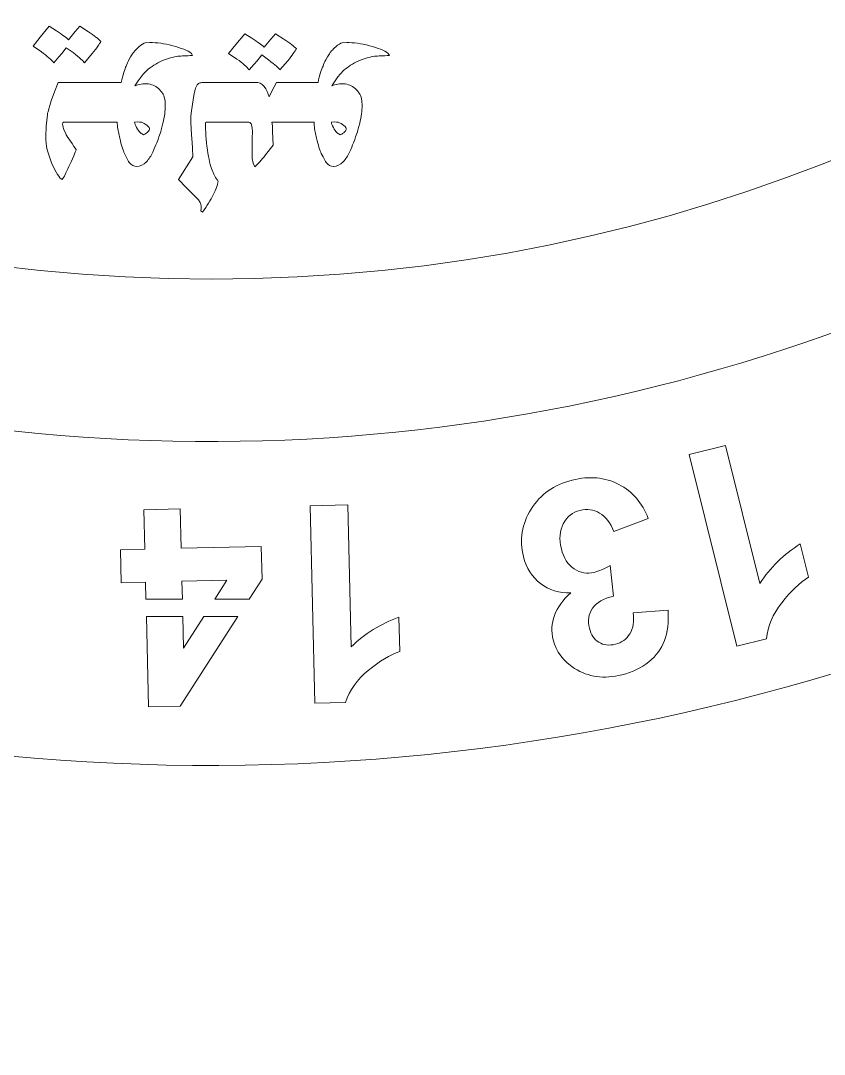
# Model space of a CAD drawing. Header units: millimetres. Extents: x -2159 to -1639, y -1602 to -453.
# Drawn here: x -1749.02 to -1715.52, y -986.78 to -943.7 of the extents above; entities that cross this region are included whole.
import ezdxf

# ---------------------------------------------------------------- set-up
doc = ezdxf.new("R2010")
doc.units = ezdxf.units.MM
doc.header["$MEASUREMENT"] = 0
doc.layers.add('Layer 1', color=7, linetype='Continuous')

msp = doc.modelspace()

# ---------------------------------------------------------------- linework, layer by layer
at = {"layer": 'Layer 1', "color": 250, "lineweight": 9}
for points, knots in [([(-1707.3702, -801.3175), (-1661.2961, -819.9329), (-1639.0364, -872.3735), (-1657.6515, -918.4475), (-1657.6515, -918.4475), (-1676.2666, -964.5215), (-1728.7073, -986.7814), (-1774.7816, -968.1663), (-1774.7816, -968.1663), (-1820.8557, -949.551), (-1843.1153, -897.1104), (-1824.5002, -851.0364), (-1824.5002, -851.0364), (-1805.8851, -804.9622), (-1753.4443, -782.7024), (-1707.3702, -801.3175)], [0, 0, 0, 0, 0.2, 0.2, 0.2, 0.2, 0.4, 0.4, 0.4, 0.4, 0.6, 0.6, 0.6, 0.6, 1, 1, 1, 1]), ([(-1712.4259, -813.8312), (-1673.2631, -829.6542), (-1654.3422, -874.2287), (-1670.1651, -913.3917), (-1670.1651, -913.3917), (-1685.988, -952.5545), (-1730.5627, -971.4753), (-1769.7257, -955.6525), (-1769.7257, -955.6525), (-1808.8886, -939.8299), (-1827.8095, -895.255), (-1811.9866, -856.0922), (-1811.9866, -856.0922), (-1796.1638, -816.9294), (-1751.5891, -798.0085), (-1712.4259, -813.8312)], [0, 0, 0, 0, 0.2, 0.2, 0.2, 0.2, 0.4, 0.4, 0.4, 0.4, 0.6, 0.6, 0.6, 0.6, 1, 1, 1, 1]), ([(-1741.0758, -815.0107), (-1702.5641, -815.0107), (-1671.3443, -846.2304), (-1671.3443, -884.742), (-1671.3443, -884.742), (-1671.3443, -923.2538), (-1702.5641, -954.4732), (-1741.0758, -954.4732), (-1741.0758, -954.4732), (-1779.5876, -954.4732), (-1810.8074, -923.2538), (-1810.8074, -884.742), (-1810.8074, -884.742), (-1810.8074, -846.2304), (-1779.5876, -815.0107), (-1741.0758, -815.0107)], [0, 0, 0, 0, 0.2, 0.2, 0.2, 0.2, 0.4, 0.4, 0.4, 0.4, 0.6, 0.6, 0.6, 0.6, 1, 1, 1, 1]), ([(-1748.5031, -944.7606), (-1748.5031, -944.7606), (-1748.2043, -944.3824), (-1748.2043, -944.3824), (-1748.2043, -944.3824), (-1748.2043, -944.3824), (-1747.8289, -943.9324), (-1747.8289, -943.9324), (-1747.8289, -943.9324), (-1747.8289, -943.9324), (-1747.5254, -944.1261), (-1747.5254, -944.1261), (-1747.5254, -944.1261), (-1747.295, -944.2756), (-1747.1272, -944.3992), (-1747.0189, -944.4982), (-1747.0189, -944.4982), (-1747.0189, -944.4982), (-1746.743, -944.1567), (-1746.743, -944.1567), (-1746.743, -944.1567), (-1746.743, -944.1567), (-1746.5506, -943.9324), (-1746.5506, -943.9324), (-1746.5506, -943.9324), (-1746.5506, -943.9324), (-1746.1968, -944.1581), (-1746.1968, -944.1581), (-1746.1968, -944.1581), (-1745.9466, -944.3275), (-1745.7725, -944.4633), (-1745.6752, -944.5609), (-1745.6752, -944.5609), (-1745.7253, -944.6692), (-1745.8443, -944.837), (-1746.0319, -945.0657), (-1746.0319, -945.0657), (-1746.0319, -945.0657), (-1746.3629, -945.4502), (-1746.3629, -945.4502), (-1746.3629, -945.4502), (-1746.395, -945.3906), (-1746.5536, -945.2503), (-1746.8359, -945.0275), (-1746.8359, -945.0275), (-1746.8359, -945.0275), (-1747.1183, -944.8277), (-1747.1183, -944.8277), (-1747.1183, -944.8277), (-1747.1183, -944.8277), (-1747.3013, -945.0673), (-1747.3013, -945.0673), (-1747.3013, -945.0673), (-1747.3013, -945.0673), (-1747.4309, -945.2137), (-1747.4309, -945.2137), (-1747.4309, -945.2137), (-1747.4309, -945.2137), (-1747.6412, -945.4502), (-1747.6412, -945.4502), (-1747.6412, -945.4502), (-1747.733, -945.3281), (-1747.9052, -945.177), (-1748.1553, -944.9955), (-1748.1553, -944.9955), (-1748.1553, -944.9955), (-1748.5031, -944.7606), (-1748.5031, -944.7606)], [0, 0, 0, 0, 0.0555556, 0.0555556, 0.0555556, 0.0555556, 0.1111111, 0.1111111, 0.1111111, 0.1111111, 0.1666667, 0.1666667, 0.1666667, 0.1666667, 0.2222222, 0.2222222, 0.2222222, 0.2222222, 0.2777778, 0.2777778, 0.2777778, 0.2777778, 0.3333333, 0.3333333, 0.3333333, 0.3333333, 0.3888889, 0.3888889, 0.3888889, 0.3888889, 0.4444444, 0.4444444, 0.4444444, 0.4444444, 0.5, 0.5, 0.5, 0.5, 0.5555556, 0.5555556, 0.5555556, 0.5555556, 0.6111111, 0.6111111, 0.6111111, 0.6111111, 0.6666667, 0.6666667, 0.6666667, 0.6666667, 0.7222222, 0.7222222, 0.7222222, 0.7222222, 0.7777778, 0.7777778, 0.7777778, 0.7777778, 0.8333333, 0.8333333, 0.8333333, 0.8333333, 0.8888889, 0.8888889, 0.8888889, 0.8888889, 1, 1, 1, 1]), ([(-1740.3558, -945.0628), (-1740.3558, -945.0628), (-1740.0569, -944.6889), (-1740.0569, -944.6889), (-1740.0569, -944.6889), (-1740.0569, -944.6889), (-1739.6816, -944.2436), (-1739.6816, -944.2436), (-1739.6816, -944.2436), (-1739.6816, -944.2436), (-1739.3782, -944.4343), (-1739.3782, -944.4343), (-1739.3782, -944.4343), (-1739.1478, -944.5806), (-1738.9799, -944.7027), (-1738.8732, -944.8003), (-1738.8732, -944.8003), (-1738.8732, -944.8003), (-1738.5956, -944.4647), (-1738.5956, -944.4647), (-1738.5956, -944.4647), (-1738.5956, -944.4647), (-1738.4033, -944.2436), (-1738.4033, -944.2436), (-1738.4033, -944.2436), (-1738.4033, -944.2436), (-1738.051, -944.4647), (-1738.051, -944.4647), (-1738.051, -944.4647), (-1737.801, -944.6341), (-1737.6255, -944.7668), (-1737.5279, -944.863), (-1737.5279, -944.863), (-1737.5782, -944.9713), (-1737.6972, -945.139), (-1737.8847, -945.3677), (-1737.8847, -945.3677), (-1737.8847, -945.3677), (-1738.2158, -945.7523), (-1738.2158, -945.7523), (-1738.2158, -945.7523), (-1738.2479, -945.6927), (-1738.4065, -945.5524), (-1738.6901, -945.3296), (-1738.6901, -945.3296), (-1738.6901, -945.3296), (-1738.9709, -945.1299), (-1738.9709, -945.1299), (-1738.9709, -945.1299), (-1738.9709, -945.1299), (-1739.1539, -945.3693), (-1739.1539, -945.3693), (-1739.1539, -945.3693), (-1739.1539, -945.3693), (-1739.2836, -945.5158), (-1739.2836, -945.5158), (-1739.2836, -945.5158), (-1739.2836, -945.5158), (-1739.494, -945.7523), (-1739.494, -945.7523), (-1739.494, -945.7523), (-1739.5856, -945.63), (-1739.7565, -945.4792), (-1740.0082, -945.2976), (-1740.0082, -945.2976), (-1740.0082, -945.2976), (-1740.3558, -945.0628), (-1740.3558, -945.0628)], [0, 0, 0, 0, 0.0555556, 0.0555556, 0.0555556, 0.0555556, 0.1111111, 0.1111111, 0.1111111, 0.1111111, 0.1666667, 0.1666667, 0.1666667, 0.1666667, 0.2222222, 0.2222222, 0.2222222, 0.2222222, 0.2777778, 0.2777778, 0.2777778, 0.2777778, 0.3333333, 0.3333333, 0.3333333, 0.3333333, 0.3888889, 0.3888889, 0.3888889, 0.3888889, 0.4444444, 0.4444444, 0.4444444, 0.4444444, 0.5, 0.5, 0.5, 0.5, 0.5555556, 0.5555556, 0.5555556, 0.5555556, 0.6111111, 0.6111111, 0.6111111, 0.6111111, 0.6666667, 0.6666667, 0.6666667, 0.6666667, 0.7222222, 0.7222222, 0.7222222, 0.7222222, 0.7777778, 0.7777778, 0.7777778, 0.7777778, 0.8333333, 0.8333333, 0.8333333, 0.8333333, 0.8888889, 0.8888889, 0.8888889, 0.8888889, 1, 1, 1, 1]), ([(-1747.9754, -948.5437), (-1747.9754, -948.5437), (-1747.9495, -948.0937), (-1747.9495, -948.0937), (-1747.9495, -948.0937), (-1747.9495, -948.0937), (-1747.8961, -947.6255), (-1747.8961, -947.6255), (-1747.8961, -947.6255), (-1747.8961, -947.6255), (-1747.8961, -947.5538), (-1747.8961, -947.5538), (-1747.8961, -947.5538), (-1747.8961, -947.5538), (-1747.8778, -947.5049), (-1747.8778, -947.5049), (-1747.8778, -947.5049), (-1747.8778, -947.5049), (-1747.8457, -947.3707), (-1747.8457, -947.3707), (-1747.8457, -947.3707), (-1747.8457, -947.3707), (-1747.8062, -947.2288), (-1747.8062, -947.2288), (-1747.8062, -947.2288), (-1747.8062, -947.2288), (-1747.7435, -947.0457), (-1747.7435, -947.0457), (-1747.7435, -947.0457), (-1747.7435, -947.0457), (-1747.6093, -946.666), (-1747.6093, -946.666), (-1747.6093, -946.666), (-1747.6093, -946.666), (-1747.4536, -946.2831), (-1747.4536, -946.2831), (-1747.4536, -946.2831), (-1747.4536, -946.2831), (-1745.7468, -946.2831), (-1745.7468, -946.2831), (-1745.7468, -946.2831), (-1745.7468, -946.2831), (-1745.6826, -946.2831), (-1745.6826, -946.2831), (-1745.6826, -946.2831), (-1745.6826, -946.2831), (-1744.8253, -946.2831), (-1744.8253, -946.2831), (-1744.8253, -946.2831), (-1744.7535, -945.952), (-1744.685, -945.7217), (-1744.6165, -945.5905), (-1744.6165, -945.5905), (-1744.5889, -945.505), (-1744.5523, -945.4181), (-1744.5035, -945.3313), (-1744.5035, -945.3313), (-1744.5035, -945.3313), (-1744.4334, -945.2016), (-1744.4334, -945.2016), (-1744.4334, -945.2016), (-1744.4334, -945.2016), (-1744.3525, -945.0765), (-1744.3525, -945.0765), (-1744.3525, -945.0765), (-1744.3525, -945.0765), (-1744.3159, -945.0275), (-1744.3159, -945.0275), (-1744.3159, -945.0275), (-1744.3159, -945.0275), (-1744.2442, -944.9483), (-1744.2442, -944.9483), (-1744.2442, -944.9483), (-1744.206, -944.8995), (-1744.1542, -944.8492), (-1744.0885, -944.7958), (-1744.0885, -944.7958), (-1743.9727, -944.6889), (-1743.8842, -944.6308), (-1743.8247, -944.6218), (-1743.8247, -944.6218), (-1743.8247, -944.6218), (-1743.6279, -944.6081), (-1743.6279, -944.6081), (-1743.6279, -944.6081), (-1743.349, -944.6081), (-1743.033, -944.654), (-1742.6807, -944.744), (-1742.6807, -944.744), (-1742.3299, -944.8355), (-1742.069, -944.9422), (-1741.8982, -945.0628), (-1741.8982, -945.0628), (-1741.8982, -945.0628), (-1741.8493, -945.1572), (-1741.8493, -945.1572), (-1741.8493, -945.1572), (-1742.1179, -945.1572), (-1742.3236, -945.1664), (-1742.4656, -945.1848), (-1742.4656, -945.1848), (-1742.6516, -945.2107), (-1742.8712, -945.2733), (-1743.1275, -945.3709), (-1743.1275, -945.3709), (-1743.3716, -945.4853), (-1743.5793, -945.6164), (-1743.7485, -945.7689), (-1743.7485, -945.7689), (-1743.7485, -945.7689), (-1743.9055, -945.9246), (-1743.9055, -945.9246), (-1743.9055, -945.9246), (-1743.9055, -945.9246), (-1743.9986, -946.0405), (-1743.9986, -946.0405), (-1743.9986, -946.0405), (-1743.9986, -946.0405), (-1744.1161, -946.2007), (-1744.1161, -946.2007), (-1744.1161, -946.2007), (-1744.1161, -946.2007), (-1744.2533, -946.4113), (-1744.2533, -946.4113), (-1744.2533, -946.4113), (-1744.2533, -946.4113), (-1744.1375, -946.3807), (-1744.1375, -946.3807), (-1744.1375, -946.3807), (-1744.1375, -946.3807), (-1743.9315, -946.3364), (-1743.9315, -946.3364), (-1743.9315, -946.3364), (-1743.9315, -946.3364), (-1743.8293, -946.3273), (-1743.8293, -946.3273), (-1743.8293, -946.3273), (-1743.6386, -946.3273), (-1743.4723, -946.3807), (-1743.329, -946.4875), (-1743.329, -946.4875), (-1743.1856, -946.5928), (-1743.0865, -946.7254), (-1743.0299, -946.8826), (-1743.0299, -946.8826), (-1743.0299, -946.8826), (-1742.9979, -947.0349), (-1742.9979, -947.0349), (-1742.9979, -947.0349), (-1742.9979, -947.0349), (-1742.9889, -947.2319), (-1742.9889, -947.2319), (-1742.9889, -947.2319), (-1742.9889, -947.4592), (-1743.0223, -947.7078), (-1743.0879, -947.9777), (-1743.0879, -947.9777), (-1743.0879, -947.9777), (-1743.1596, -948.2554), (-1743.1596, -948.2554), (-1743.1596, -948.2554), (-1743.1856, -948.356), (-1743.2191, -948.4537), (-1743.2574, -948.5467), (-1743.2574, -948.5467), (-1743.2923, -948.6688), (-1743.3778, -948.8793), (-1743.5119, -949.1799), (-1743.5119, -949.1799), (-1743.5805, -949.3323), (-1743.6692, -949.4651), (-1743.7759, -949.5779), (-1743.7759, -949.5779), (-1743.9072, -949.7122), (-1744.0399, -949.7792), (-1744.1738, -949.7792), (-1744.1738, -949.7792), (-1744.2976, -949.7792), (-1744.4029, -949.723), (-1744.4898, -949.6099), (-1744.4898, -949.6099), (-1744.5157, -949.5734), (-1744.5829, -949.4481), (-1744.6897, -949.2348), (-1744.6897, -949.2348), (-1744.7522, -949.1036), (-1744.8178, -948.8899), (-1744.8896, -948.5956), (-1744.8896, -948.5956), (-1744.8896, -948.5956), (-1744.9657, -948.2113), (-1744.9657, -948.2113), (-1744.9657, -948.2113), (-1744.9825, -948.1044), (-1744.9916, -948.0113), (-1744.9916, -947.9303), (-1744.9916, -947.9303), (-1744.9916, -947.9303), (-1745.6826, -947.9303), (-1745.6826, -947.9303), (-1745.6826, -947.9303), (-1745.6826, -947.9303), (-1745.7468, -947.9303), (-1745.7468, -947.9303), (-1745.7468, -947.9303), (-1745.7468, -947.9303), (-1747.2295, -947.9303), (-1747.2295, -947.9303), (-1747.2295, -947.9303), (-1747.2569, -947.9303), (-1747.2692, -947.9579), (-1747.2692, -948.0113), (-1747.2692, -948.0113), (-1747.2692, -948.0113), (-1747.266, -948.0633), (-1747.266, -948.0633), (-1747.266, -948.0633), (-1747.266, -948.0633), (-1747.2479, -948.1442), (-1747.2479, -948.1442), (-1747.2479, -948.1442), (-1747.2415, -948.1823), (-1747.231, -948.2142), (-1747.2159, -948.2371), (-1747.2159, -948.2371), (-1747.2159, -948.2371), (-1747.1364, -948.4155), (-1747.1364, -948.4155), (-1747.1364, -948.4155), (-1747.0999, -948.495), (-1746.9564, -948.7115), (-1746.7064, -949.0654), (-1746.7064, -949.0654), (-1746.7245, -949.1325), (-1746.7582, -949.221), (-1746.8054, -949.3278), (-1746.8054, -949.3278), (-1746.8054, -949.3278), (-1746.9168, -949.5764), (-1746.9168, -949.5764), (-1746.9168, -949.5764), (-1746.9168, -949.5764), (-1747.0143, -949.7808), (-1747.0143, -949.7808), (-1747.0143, -949.7808), (-1747.1258, -950.0447), (-1747.2142, -950.2247), (-1747.2829, -950.3193), (-1747.2829, -950.3193), (-1747.4079, -950.2566), (-1747.5512, -950.0386), (-1747.713, -949.6633), (-1747.713, -949.6633), (-1747.713, -949.6633), (-1747.8199, -949.3781), (-1747.8199, -949.3781), (-1747.8199, -949.3781), (-1747.8199, -949.3781), (-1747.9082, -949.0792), (-1747.9082, -949.0792), (-1747.9082, -949.0792), (-1747.9539, -948.8915), (-1747.9754, -948.7129), (-1747.9754, -948.5437)], [0, 0, 0, 0, 0.0149254, 0.0149254, 0.0149254, 0.0149254, 0.0298507, 0.0298507, 0.0298507, 0.0298507, 0.0447761, 0.0447761, 0.0447761, 0.0447761, 0.0597015, 0.0597015, 0.0597015, 0.0597015, 0.0746269, 0.0746269, 0.0746269, 0.0746269, 0.0895522, 0.0895522, 0.0895522, 0.0895522, 0.1044776, 0.1044776, 0.1044776, 0.1044776, 0.119403, 0.119403, 0.119403, 0.119403, 0.1343284, 0.1343284, 0.1343284, 0.1343284, 0.1492537, 0.1492537, 0.1492537, 0.1492537, 0.1641791, 0.1641791, 0.1641791, 0.1641791, 0.1791045, 0.1791045, 0.1791045, 0.1791045, 0.1940299, 0.1940299, 0.1940299, 0.1940299, 0.2089552, 0.2089552, 0.2089552, 0.2089552, 0.2238806, 0.2238806, 0.2238806, 0.2238806, 0.238806, 0.238806, 0.238806, 0.238806, 0.2537313, 0.2537313, 0.2537313, 0.2537313, 0.2686567, 0.2686567, 0.2686567, 0.2686567, 0.2835821, 0.2835821, 0.2835821, 0.2835821, 0.2985075, 0.2985075, 0.2985075, 0.2985075, 0.3134328, 0.3134328, 0.3134328, 0.3134328, 0.3283582, 0.3283582, 0.3283582, 0.3283582, 0.3432836, 0.3432836, 0.3432836, 0.3432836, 0.358209, 0.358209, 0.358209, 0.358209, 0.3731343, 0.3731343, 0.3731343, 0.3731343, 0.3880597, 0.3880597, 0.3880597, 0.3880597, 0.4029851, 0.4029851, 0.4029851, 0.4029851, 0.4179104, 0.4179104, 0.4179104, 0.4179104, 0.4328358, 0.4328358, 0.4328358, 0.4328358, 0.4477612, 0.4477612, 0.4477612, 0.4477612, 0.4626866, 0.4626866, 0.4626866, 0.4626866, 0.4776119, 0.4776119, 0.4776119, 0.4776119, 0.4925373, 0.4925373, 0.4925373, 0.4925373, 0.5074627, 0.5074627, 0.5074627, 0.5074627, 0.5223881, 0.5223881, 0.5223881, 0.5223881, 0.5373134, 0.5373134, 0.5373134, 0.5373134, 0.5522388, 0.5522388, 0.5522388, 0.5522388, 0.5671642, 0.5671642, 0.5671642, 0.5671642, 0.5820896, 0.5820896, 0.5820896, 0.5820896, 0.5970149, 0.5970149, 0.5970149, 0.5970149, 0.6119403, 0.6119403, 0.6119403, 0.6119403, 0.6268657, 0.6268657, 0.6268657, 0.6268657, 0.641791, 0.641791, 0.641791, 0.641791, 0.6567164, 0.6567164, 0.6567164, 0.6567164, 0.6716418, 0.6716418, 0.6716418, 0.6716418, 0.6865672, 0.6865672, 0.6865672, 0.6865672, 0.7014925, 0.7014925, 0.7014925, 0.7014925, 0.7164179, 0.7164179, 0.7164179, 0.7164179, 0.7313433, 0.7313433, 0.7313433, 0.7313433, 0.7462687, 0.7462687, 0.7462687, 0.7462687, 0.761194, 0.761194, 0.761194, 0.761194, 0.7761194, 0.7761194, 0.7761194, 0.7761194, 0.7910448, 0.7910448, 0.7910448, 0.7910448, 0.8059701, 0.8059701, 0.8059701, 0.8059701, 0.8208955, 0.8208955, 0.8208955, 0.8208955, 0.8358209, 0.8358209, 0.8358209, 0.8358209, 0.8507463, 0.8507463, 0.8507463, 0.8507463, 0.8656716, 0.8656716, 0.8656716, 0.8656716, 0.880597, 0.880597, 0.880597, 0.880597, 0.8955224, 0.8955224, 0.8955224, 0.8955224, 0.9104478, 0.9104478, 0.9104478, 0.9104478, 0.9253731, 0.9253731, 0.9253731, 0.9253731, 0.9402985, 0.9402985, 0.9402985, 0.9402985, 0.9552239, 0.9552239, 0.9552239, 0.9552239, 0.9701493, 0.9701493, 0.9701493, 0.9701493, 1, 1, 1, 1]), ([(-1737.5461, -946.2831), (-1737.5461, -946.2831), (-1737.482, -946.2831), (-1737.482, -946.2831), (-1737.482, -946.2831), (-1737.482, -946.2831), (-1736.6246, -946.2831), (-1736.6246, -946.2831), (-1736.6246, -946.2831), (-1736.5529, -945.952), (-1736.4844, -945.7217), (-1736.4156, -945.5905), (-1736.4156, -945.5905), (-1736.3883, -945.505), (-1736.3516, -945.4181), (-1736.3029, -945.3313), (-1736.3029, -945.3313), (-1736.3029, -945.3313), (-1736.2326, -945.2016), (-1736.2326, -945.2016), (-1736.2326, -945.2016), (-1736.2326, -945.2016), (-1736.1519, -945.0765), (-1736.1519, -945.0765), (-1736.1519, -945.0765), (-1736.1519, -945.0765), (-1736.1152, -945.0275), (-1736.1152, -945.0275), (-1736.1152, -945.0275), (-1736.1152, -945.0275), (-1736.0435, -944.9483), (-1736.0435, -944.9483), (-1736.0435, -944.9483), (-1736.0053, -944.8995), (-1735.9536, -944.8492), (-1735.8879, -944.7958), (-1735.8879, -944.7958), (-1735.772, -944.6889), (-1735.6837, -944.6308), (-1735.624, -944.6218), (-1735.624, -944.6218), (-1735.624, -944.6218), (-1735.4273, -944.6081), (-1735.4273, -944.6081), (-1735.4273, -944.6081), (-1735.1482, -944.6081), (-1734.8323, -944.654), (-1734.4799, -944.744), (-1734.4799, -944.744), (-1734.1292, -944.8355), (-1733.8683, -944.9422), (-1733.6975, -945.0628), (-1733.6975, -945.0628), (-1733.6975, -945.0628), (-1733.6487, -945.1572), (-1733.6487, -945.1572), (-1733.6487, -945.1572), (-1733.9172, -945.1572), (-1734.1229, -945.1664), (-1734.2649, -945.1848), (-1734.2649, -945.1848), (-1734.451, -945.2107), (-1734.6706, -945.2733), (-1734.9269, -945.3709), (-1734.9269, -945.3709), (-1735.171, -945.4853), (-1735.3785, -945.6164), (-1735.5478, -945.7689), (-1735.5478, -945.7689), (-1735.5478, -945.7689), (-1735.7049, -945.9246), (-1735.7049, -945.9246), (-1735.7049, -945.9246), (-1735.7049, -945.9246), (-1735.7979, -946.0405), (-1735.7979, -946.0405), (-1735.7979, -946.0405), (-1735.7979, -946.0405), (-1735.9154, -946.2007), (-1735.9154, -946.2007), (-1735.9154, -946.2007), (-1735.9154, -946.2007), (-1736.0526, -946.4113), (-1736.0526, -946.4113), (-1736.0526, -946.4113), (-1736.0526, -946.4113), (-1735.9368, -946.3807), (-1735.9368, -946.3807), (-1735.9368, -946.3807), (-1735.9368, -946.3807), (-1735.7308, -946.3364), (-1735.7308, -946.3364), (-1735.7308, -946.3364), (-1735.7308, -946.3364), (-1735.6285, -946.3273), (-1735.6285, -946.3273), (-1735.6285, -946.3273), (-1735.438, -946.3273), (-1735.2716, -946.3807), (-1735.1282, -946.4875), (-1735.1282, -946.4875), (-1734.9849, -946.5928), (-1734.8857, -946.7254), (-1734.8293, -946.8826), (-1734.8293, -946.8826), (-1734.8293, -946.8826), (-1734.7973, -947.0349), (-1734.7973, -947.0349), (-1734.7973, -947.0349), (-1734.7973, -947.0349), (-1734.7882, -947.2319), (-1734.7882, -947.2319), (-1734.7882, -947.2319), (-1734.7882, -947.4592), (-1734.8216, -947.7078), (-1734.8873, -947.9777), (-1734.8873, -947.9777), (-1734.8873, -947.9777), (-1734.9589, -948.2554), (-1734.9589, -948.2554), (-1734.9589, -948.2554), (-1734.9849, -948.356), (-1735.0185, -948.4537), (-1735.0566, -948.5467), (-1735.0566, -948.5467), (-1735.0916, -948.6688), (-1735.1772, -948.8793), (-1735.3113, -949.1799), (-1735.3113, -949.1799), (-1735.38, -949.3323), (-1735.4686, -949.4651), (-1735.5753, -949.5779), (-1735.5753, -949.5779), (-1735.7064, -949.7122), (-1735.8392, -949.7792), (-1735.9734, -949.7792), (-1735.9734, -949.7792), (-1736.0968, -949.7792), (-1736.2023, -949.723), (-1736.2892, -949.6099), (-1736.2892, -949.6099), (-1736.315, -949.5734), (-1736.3821, -949.4481), (-1736.4889, -949.2348), (-1736.4889, -949.2348), (-1736.5515, -949.1036), (-1736.6172, -948.8899), (-1736.6889, -948.5956), (-1736.6889, -948.5956), (-1736.6889, -948.5956), (-1736.7651, -948.2113), (-1736.7651, -948.2113), (-1736.7651, -948.2113), (-1736.7819, -948.1044), (-1736.791, -948.0113), (-1736.791, -947.9303), (-1736.791, -947.9303), (-1736.791, -947.9303), (-1737.482, -947.9303), (-1737.482, -947.9303), (-1737.482, -947.9303), (-1737.482, -947.9303), (-1737.5461, -947.9303), (-1737.5461, -947.9303), (-1737.5461, -947.9303), (-1737.5461, -947.9303), (-1738.5483, -947.9303), (-1738.5483, -947.9303), (-1738.5483, -947.9303), (-1738.5483, -947.9303), (-1738.5162, -948.0769), (-1738.5162, -948.0769), (-1738.5162, -948.0769), (-1738.5162, -948.0769), (-1738.5162, -948.3134), (-1738.5162, -948.3134), (-1738.5162, -948.3134), (-1738.5162, -948.3134), (-1738.4889, -948.8839), (-1738.4889, -948.8839), (-1738.4889, -948.8839), (-1738.4889, -948.8839), (-1738.8122, -949.2896), (-1738.8122, -949.2896), (-1738.8122, -949.2896), (-1738.9845, -949.5062), (-1739.131, -949.6725), (-1739.2515, -949.7883), (-1739.2515, -949.7883), (-1739.2515, -949.7883), (-1739.3232, -949.6418), (-1739.3232, -949.6418), (-1739.3232, -949.6418), (-1739.3232, -949.6418), (-1739.3675, -949.4499), (-1739.3675, -949.4499), (-1739.3675, -949.4499), (-1739.3675, -949.4499), (-1739.3675, -949.1829), (-1739.3675, -949.1829), (-1739.3675, -949.1829), (-1739.3675, -949.1829), (-1739.3675, -948.8625), (-1739.3675, -948.8625), (-1739.3675, -948.8625), (-1739.3675, -948.8625), (-1739.3675, -948.5986), (-1739.3675, -948.5986), (-1739.3675, -948.5986), (-1739.3675, -948.5986), (-1739.3582, -948.3179), (-1739.3582, -948.3179), (-1739.3582, -948.3179), (-1739.3582, -948.3179), (-1739.3675, -948.1852), (-1739.3675, -948.1852), (-1739.3675, -948.1852), (-1739.3675, -948.1852), (-1739.3948, -948.0419), (-1739.3948, -948.0419), (-1739.3948, -948.0419), (-1739.4117, -947.9792), (-1739.4498, -947.9427), (-1739.5062, -947.9303), (-1739.5062, -947.9303), (-1739.5062, -947.9303), (-1740.1636, -947.9303), (-1740.1636, -947.9303), (-1740.1636, -947.9303), (-1740.1636, -947.9303), (-1740.2369, -947.9303), (-1740.2369, -947.9303), (-1740.2369, -947.9303), (-1740.2369, -947.9303), (-1741.2725, -947.9303), (-1741.2725, -947.9303), (-1741.2725, -947.9303), (-1741.2725, -947.9303), (-1741.2895, -947.9303), (-1741.2895, -947.9303), (-1741.2895, -947.9303), (-1741.2895, -947.9303), (-1741.3078, -947.9443), (-1741.3078, -947.9443), (-1741.3078, -947.9443), (-1741.3078, -947.9443), (-1741.3169, -947.9579), (-1741.3169, -947.9579), (-1741.3169, -947.9579), (-1741.3169, -948.3073), (-1741.2895, -948.6808), (-1741.2345, -949.0776), (-1741.2345, -949.0776), (-1741.1796, -949.4758), (-1741.1127, -949.7595), (-1741.0346, -949.9303), (-1741.0346, -949.9303), (-1741.0346, -949.9303), (-1740.995, -950.0295), (-1740.995, -950.0295), (-1740.995, -950.0295), (-1740.986, -950.0675), (-1740.9645, -950.1103), (-1740.9325, -950.159), (-1740.9325, -950.159), (-1740.8824, -950.2566), (-1740.8319, -950.3391), (-1740.7799, -950.4047), (-1740.7799, -950.4047), (-1740.8135, -950.5482), (-1740.8836, -950.7312), (-1740.9905, -950.954), (-1740.9905, -950.954), (-1741.099, -951.1766), (-1741.2468, -951.4205), (-1741.4389, -951.683), (-1741.4389, -951.683), (-1741.4389, -951.683), (-1741.5091, -951.6204), (-1741.5091, -951.6204), (-1741.5091, -951.6204), (-1741.5091, -951.6204), (-1741.4999, -951.5212), (-1741.4999, -951.5212), (-1741.4999, -951.5212), (-1741.4999, -951.5212), (-1741.4999, -951.4144), (-1741.4999, -951.4144), (-1741.4999, -951.4144), (-1741.4999, -951.4144), (-1741.5275, -951.3123), (-1741.5275, -951.3123), (-1741.5275, -951.3123), (-1741.5412, -951.2666), (-1741.5686, -951.2177), (-1741.6069, -951.1643), (-1741.6069, -951.1643), (-1741.6069, -951.1643), (-1742.1118, -950.6716), (-1742.1118, -950.6716), (-1742.1118, -950.6716), (-1742.1118, -950.6716), (-1742.4383, -950.3223), (-1742.4383, -950.3223), (-1742.4383, -950.3223), (-1742.4383, -950.3223), (-1741.8355, -949.3797), (-1741.8355, -949.3797), (-1741.8355, -949.3797), (-1741.8355, -949.3797), (-1741.8492, -949.0074), (-1741.8492, -949.0074), (-1741.8492, -949.0074), (-1741.8492, -949.0074), (-1741.8631, -948.7754), (-1741.8631, -948.7754), (-1741.8631, -948.7754), (-1741.8631, -948.7754), (-1741.8982, -948.4613), (-1741.8982, -948.4613), (-1741.8982, -948.4613), (-1741.8982, -948.4613), (-1741.9303, -947.9427), (-1741.9303, -947.9427), (-1741.9303, -947.9427), (-1741.9303, -947.9427), (-1741.9303, -947.7109), (-1741.9303, -947.7109), (-1741.9303, -947.7109), (-1741.9303, -947.7109), (-1741.9119, -947.5538), (-1741.9119, -947.5538), (-1741.9119, -947.5538), (-1741.9119, -947.5538), (-1741.819, -946.8962), (-1741.819, -946.8962), (-1741.819, -946.8962), (-1741.7823, -946.6843), (-1741.7408, -946.5286), (-1741.6936, -946.431), (-1741.6936, -946.431), (-1741.6754, -946.3853), (-1741.6479, -946.3501), (-1741.6099, -946.3227), (-1741.6099, -946.3227), (-1741.5732, -946.2968), (-1741.5259, -946.2831), (-1741.4695, -946.2831), (-1741.4695, -946.2831), (-1741.4695, -946.2831), (-1740.2369, -946.2831), (-1740.2369, -946.2831), (-1740.2369, -946.2831), (-1740.2369, -946.2831), (-1740.1636, -946.2831), (-1740.1636, -946.2831), (-1740.1636, -946.2831), (-1740.1636, -946.2831), (-1739.2606, -946.2831), (-1739.2606, -946.2831), (-1739.2606, -946.2831), (-1739.2606, -946.2831), (-1739.1386, -946.2831), (-1739.1386, -946.2831), (-1739.1386, -946.2831), (-1739.1386, -946.2831), (-1739.0349, -946.3105), (-1739.0349, -946.3105), (-1739.0349, -946.3105), (-1738.9861, -946.3319), (-1738.9326, -946.3746), (-1738.8732, -946.4402), (-1738.8732, -946.4402), (-1738.8732, -946.4402), (-1738.8029, -946.5348), (-1738.8029, -946.5348), (-1738.8029, -946.5348), (-1738.8029, -946.5348), (-1738.742, -946.6522), (-1738.742, -946.6522), (-1738.742, -946.6522), (-1738.742, -946.6522), (-1738.655, -946.8779), (-1738.655, -946.8779), (-1738.655, -946.8779), (-1738.655, -946.8779), (-1738.5468, -946.6416), (-1738.5468, -946.6416), (-1738.5468, -946.6416), (-1738.5468, -946.6416), (-1738.3546, -946.2831), (-1738.3546, -946.2831), (-1738.3546, -946.2831), (-1738.3546, -946.2831), (-1737.5461, -946.2831), (-1737.5461, -946.2831)], [0, 0, 0, 0, 0.01, 0.01, 0.01, 0.01, 0.02, 0.02, 0.02, 0.02, 0.03, 0.03, 0.03, 0.03, 0.04, 0.04, 0.04, 0.04, 0.05, 0.05, 0.05, 0.05, 0.06, 0.06, 0.06, 0.06, 0.07, 0.07, 0.07, 0.07, 0.08, 0.08, 0.08, 0.08, 0.09, 0.09, 0.09, 0.09, 0.1, 0.1, 0.1, 0.1, 0.11, 0.11, 0.11, 0.11, 0.12, 0.12, 0.12, 0.12, 0.13, 0.13, 0.13, 0.13, 0.14, 0.14, 0.14, 0.14, 0.15, 0.15, 0.15, 0.15, 0.16, 0.16, 0.16, 0.16, 0.17, 0.17, 0.17, 0.17, 0.18, 0.18, 0.18, 0.18, 0.19, 0.19, 0.19, 0.19, 0.2, 0.2, 0.2, 0.2, 0.21, 0.21, 0.21, 0.21, 0.22, 0.22, 0.22, 0.22, 0.23, 0.23, 0.23, 0.23, 0.24, 0.24, 0.24, 0.24, 0.25, 0.25, 0.25, 0.25, 0.26, 0.26, 0.26, 0.26, 0.27, 0.27, 0.27, 0.27, 0.28, 0.28, 0.28, 0.28, 0.29, 0.29, 0.29, 0.29, 0.3, 0.3, 0.3, 0.3, 0.31, 0.31, 0.31, 0.31, 0.32, 0.32, 0.32, 0.32, 0.33, 0.33, 0.33, 0.33, 0.34, 0.34, 0.34, 0.34, 0.35, 0.35, 0.35, 0.35, 0.36, 0.36, 0.36, 0.36, 0.37, 0.37, 0.37, 0.37, 0.38, 0.38, 0.38, 0.38, 0.39, 0.39, 0.39, 0.39, 0.4, 0.4, 0.4, 0.4, 0.41, 0.41, 0.41, 0.41, 0.42, 0.42, 0.42, 0.42, 0.43, 0.43, 0.43, 0.43, 0.44, 0.44, 0.44, 0.44, 0.45, 0.45, 0.45, 0.45, 0.46, 0.46, 0.46, 0.46, 0.47, 0.47, 0.47, 0.47, 0.48, 0.48, 0.48, 0.48, 0.49, 0.49, 0.49, 0.49, 0.5, 0.5, 0.5, 0.5, 0.51, 0.51, 0.51, 0.51, 0.52, 0.52, 0.52, 0.52, 0.53, 0.53, 0.53, 0.53, 0.54, 0.54, 0.54, 0.54, 0.55, 0.55, 0.55, 0.55, 0.56, 0.56, 0.56, 0.56, 0.57, 0.57, 0.57, 0.57, 0.58, 0.58, 0.58, 0.58, 0.59, 0.59, 0.59, 0.59, 0.6, 0.6, 0.6, 0.6, 0.61, 0.61, 0.61, 0.61, 0.62, 0.62, 0.62, 0.62, 0.63, 0.63, 0.63, 0.63, 0.64, 0.64, 0.64, 0.64, 0.65, 0.65, 0.65, 0.65, 0.66, 0.66, 0.66, 0.66, 0.67, 0.67, 0.67, 0.67, 0.68, 0.68, 0.68, 0.68, 0.69, 0.69, 0.69, 0.69, 0.7, 0.7, 0.7, 0.7, 0.71, 0.71, 0.71, 0.71, 0.72, 0.72, 0.72, 0.72, 0.73, 0.73, 0.73, 0.73, 0.74, 0.74, 0.74, 0.74, 0.75, 0.75, 0.75, 0.75, 0.76, 0.76, 0.76, 0.76, 0.77, 0.77, 0.77, 0.77, 0.78, 0.78, 0.78, 0.78, 0.79, 0.79, 0.79, 0.79, 0.8, 0.8, 0.8, 0.8, 0.81, 0.81, 0.81, 0.81, 0.82, 0.82, 0.82, 0.82, 0.83, 0.83, 0.83, 0.83, 0.84, 0.84, 0.84, 0.84, 0.85, 0.85, 0.85, 0.85, 0.86, 0.86, 0.86, 0.86, 0.87, 0.87, 0.87, 0.87, 0.88, 0.88, 0.88, 0.88, 0.89, 0.89, 0.89, 0.89, 0.9, 0.9, 0.9, 0.9, 0.91, 0.91, 0.91, 0.91, 0.92, 0.92, 0.92, 0.92, 0.93, 0.93, 0.93, 0.93, 0.94, 0.94, 0.94, 0.94, 0.95, 0.95, 0.95, 0.95, 0.96, 0.96, 0.96, 0.96, 0.97, 0.97, 0.97, 0.97, 0.98, 0.98, 0.98, 0.98, 1, 1, 1, 1]), ([(-1744.2686, -947.9303), (-1744.2686, -947.9809), (-1744.2412, -948.0556), (-1744.1863, -948.1515), (-1744.1863, -948.1515), (-1744.1329, -948.2478), (-1744.0885, -948.3134), (-1744.0566, -948.3454), (-1744.0566, -948.3454), (-1744.0399, -948.3637), (-1744.0186, -948.3805), (-1743.9971, -948.3957), (-1743.9971, -948.3957), (-1743.9757, -948.4094), (-1743.9436, -948.4293), (-1743.9026, -948.4537), (-1743.9026, -948.4537), (-1743.8676, -948.4537), (-1743.8186, -948.4262), (-1743.756, -948.3729), (-1743.756, -948.3729), (-1743.6949, -948.3196), (-1743.66, -948.2738), (-1743.6509, -948.2341), (-1743.6509, -948.2341), (-1743.6416, -948.1898), (-1743.6736, -948.1334), (-1743.7469, -948.0647), (-1743.7469, -948.0647), (-1743.8247, -948.0022), (-1743.9039, -947.9579), (-1743.9863, -947.9303), (-1743.9863, -947.9303), (-1743.9863, -947.9303), (-1744.0613, -947.9303), (-1744.0613, -947.9303), (-1744.0613, -947.9303), (-1744.0613, -947.9303), (-1744.1406, -947.9122), (-1744.1406, -947.9122), (-1744.1406, -947.9122), (-1744.1406, -947.9122), (-1744.2686, -947.9303), (-1744.2686, -947.9303)], [0, 0, 0, 0, 0.0833333, 0.0833333, 0.0833333, 0.0833333, 0.1666667, 0.1666667, 0.1666667, 0.1666667, 0.25, 0.25, 0.25, 0.25, 0.3333333, 0.3333333, 0.3333333, 0.3333333, 0.4166667, 0.4166667, 0.4166667, 0.4166667, 0.5, 0.5, 0.5, 0.5, 0.5833333, 0.5833333, 0.5833333, 0.5833333, 0.6666667, 0.6666667, 0.6666667, 0.6666667, 0.75, 0.75, 0.75, 0.75, 0.8333333, 0.8333333, 0.8333333, 0.8333333, 1, 1, 1, 1]), ([(-1736.0678, -947.9303), (-1736.0678, -947.9809), (-1736.0406, -948.0556), (-1735.9856, -948.1515), (-1735.9856, -948.1515), (-1735.9322, -948.2478), (-1735.8879, -948.3134), (-1735.856, -948.3454), (-1735.856, -948.3454), (-1735.8392, -948.3637), (-1735.8178, -948.3805), (-1735.7964, -948.3957), (-1735.7964, -948.3957), (-1735.775, -948.4094), (-1735.743, -948.4293), (-1735.7019, -948.4537), (-1735.7019, -948.4537), (-1735.6668, -948.4537), (-1735.6179, -948.4262), (-1735.5554, -948.3729), (-1735.5554, -948.3729), (-1735.4943, -948.3196), (-1735.4594, -948.2738), (-1735.4503, -948.2341), (-1735.4503, -948.2341), (-1735.441, -948.1898), (-1735.4731, -948.1334), (-1735.5462, -948.0647), (-1735.5462, -948.0647), (-1735.624, -948.0022), (-1735.7034, -947.9579), (-1735.7858, -947.9303), (-1735.7858, -947.9303), (-1735.7858, -947.9303), (-1735.8604, -947.9303), (-1735.8604, -947.9303), (-1735.8604, -947.9303), (-1735.8604, -947.9303), (-1735.9399, -947.9122), (-1735.9399, -947.9122), (-1735.9399, -947.9122), (-1735.9399, -947.9122), (-1736.0678, -947.9303), (-1736.0678, -947.9303)], [0, 0, 0, 0, 0.0833333, 0.0833333, 0.0833333, 0.0833333, 0.1666667, 0.1666667, 0.1666667, 0.1666667, 0.25, 0.25, 0.25, 0.25, 0.3333333, 0.3333333, 0.3333333, 0.3333333, 0.4166667, 0.4166667, 0.4166667, 0.4166667, 0.5, 0.5, 0.5, 0.5, 0.5833333, 0.5833333, 0.5833333, 0.5833333, 0.6666667, 0.6666667, 0.6666667, 0.6666667, 0.75, 0.75, 0.75, 0.75, 0.8333333, 0.8333333, 0.8333333, 0.8333333, 1, 1, 1, 1]), ([(-1721.1583, -961.788), (-1721.1583, -961.788), (-1719.6392, -961.4096), (-1719.6392, -961.4096), (-1719.6392, -961.4096), (-1719.6392, -961.4096), (-1718.2073, -967.1567), (-1718.2073, -967.1567), (-1718.2073, -967.1567), (-1717.7825, -966.4976), (-1717.2247, -965.9484), (-1716.5329, -965.5109), (-1716.5329, -965.5109), (-1716.5329, -965.5109), (-1716.1877, -966.897), (-1716.1877, -966.897), (-1716.1877, -966.897), (-1716.5528, -967.1254), (-1716.922, -967.4785), (-1717.2952, -967.9579), (-1717.2952, -967.9579), (-1717.6708, -968.4362), (-1717.883, -968.9386), (-1717.9367, -969.4642), (-1717.9367, -969.4642), (-1717.9367, -969.4642), (-1719.1692, -969.7713), (-1719.1692, -969.7713), (-1719.1692, -969.7713), (-1719.1692, -969.7713), (-1721.1583, -961.788), (-1721.1583, -961.788)], [0, 0, 0, 0, 0.1111111, 0.1111111, 0.1111111, 0.1111111, 0.2222222, 0.2222222, 0.2222222, 0.2222222, 0.3333333, 0.3333333, 0.3333333, 0.3333333, 0.4444444, 0.4444444, 0.4444444, 0.4444444, 0.5555556, 0.5555556, 0.5555556, 0.5555556, 0.6666667, 0.6666667, 0.6666667, 0.6666667, 0.7777778, 0.7777778, 0.7777778, 0.7777778, 1, 1, 1, 1]), ([(-1722.8644, -964.4484), (-1722.8644, -964.4484), (-1724.2944, -964.9952), (-1724.2944, -964.9952), (-1724.2944, -964.9952), (-1724.4346, -964.6297), (-1724.632, -964.3727), (-1724.8869, -964.2242), (-1724.8869, -964.2242), (-1725.1416, -964.0759), (-1725.4141, -964.0376), (-1725.7043, -964.11), (-1725.7043, -964.11), (-1726.0165, -964.1879), (-1726.2491, -964.3732), (-1726.4042, -964.6651), (-1726.4042, -964.6651), (-1726.5572, -964.9564), (-1726.5844, -965.3047), (-1726.483, -965.7113), (-1726.483, -965.7113), (-1726.3876, -966.0938), (-1726.21, -966.3732), (-1725.9491, -966.546), (-1725.9491, -966.546), (-1725.6883, -966.7185), (-1725.4108, -966.769), (-1725.1152, -966.6953), (-1725.1152, -966.6953), (-1724.9211, -966.6471), (-1724.6998, -966.5505), (-1724.449, -966.4076), (-1724.449, -966.4076), (-1724.449, -966.4076), (-1724.3096, -967.6839), (-1724.3096, -967.6839), (-1724.3096, -967.6839), (-1724.7226, -967.775), (-1725.0122, -967.9434), (-1725.181, -968.1877), (-1725.181, -968.1877), (-1725.3502, -968.4299), (-1725.3945, -968.71), (-1725.3157, -969.0259), (-1725.3157, -969.0259), (-1725.2489, -969.2938), (-1725.1165, -969.4866), (-1724.9176, -969.6078), (-1724.9176, -969.6078), (-1724.719, -969.7271), (-1724.4886, -969.7541), (-1724.2243, -969.6884), (-1724.2243, -969.6884), (-1723.9636, -969.6232), (-1723.7645, -969.4774), (-1723.6267, -969.2508), (-1723.6267, -969.2508), (-1723.487, -969.0236), (-1723.4419, -968.7318), (-1723.4878, -968.3744), (-1723.4878, -968.3744), (-1723.4878, -968.3744), (-1722.0313, -968.2647), (-1722.0313, -968.2647), (-1722.0313, -968.2647), (-1722.0087, -968.773), (-1722.0587, -969.1959), (-1722.184, -969.5349), (-1722.184, -969.5349), (-1722.3078, -969.8723), (-1722.5267, -970.1683), (-1722.8365, -970.4219), (-1722.8365, -970.4219), (-1723.1465, -970.6738), (-1723.5212, -970.8556), (-1723.9573, -970.964), (-1723.9573, -970.964), (-1724.7041, -971.1503), (-1725.3622, -971.061), (-1725.9323, -970.6948), (-1725.9323, -970.6948), (-1726.4013, -970.3954), (-1726.6985, -969.9985), (-1726.8216, -969.505), (-1726.8216, -969.505), (-1726.9953, -968.8066), (-1726.7542, -968.1518), (-1726.0947, -967.5458), (-1726.0947, -967.5458), (-1726.5736, -967.5613), (-1726.9902, -967.4333), (-1727.3483, -967.1615), (-1727.3483, -967.1615), (-1727.7046, -966.8889), (-1727.9437, -966.5129), (-1728.0635, -966.0324), (-1728.0635, -966.0324), (-1728.2368, -965.3358), (-1728.1302, -964.6771), (-1727.7444, -964.0589), (-1727.7444, -964.0589), (-1727.3587, -963.4407), (-1726.7879, -963.0375), (-1726.0302, -962.8488), (-1726.0302, -962.8488), (-1725.3133, -962.6701), (-1724.6665, -962.7289), (-1724.0919, -963.0271), (-1724.0919, -963.0271), (-1723.5157, -963.3234), (-1723.1072, -963.7966), (-1722.8644, -964.4484)], [0, 0, 0, 0, 0.0344828, 0.0344828, 0.0344828, 0.0344828, 0.0689655, 0.0689655, 0.0689655, 0.0689655, 0.1034483, 0.1034483, 0.1034483, 0.1034483, 0.137931, 0.137931, 0.137931, 0.137931, 0.1724138, 0.1724138, 0.1724138, 0.1724138, 0.2068966, 0.2068966, 0.2068966, 0.2068966, 0.2413793, 0.2413793, 0.2413793, 0.2413793, 0.2758621, 0.2758621, 0.2758621, 0.2758621, 0.3103448, 0.3103448, 0.3103448, 0.3103448, 0.3448276, 0.3448276, 0.3448276, 0.3448276, 0.3793103, 0.3793103, 0.3793103, 0.3793103, 0.4137931, 0.4137931, 0.4137931, 0.4137931, 0.4482759, 0.4482759, 0.4482759, 0.4482759, 0.4827586, 0.4827586, 0.4827586, 0.4827586, 0.5172414, 0.5172414, 0.5172414, 0.5172414, 0.5517241, 0.5517241, 0.5517241, 0.5517241, 0.5862069, 0.5862069, 0.5862069, 0.5862069, 0.6206897, 0.6206897, 0.6206897, 0.6206897, 0.6551724, 0.6551724, 0.6551724, 0.6551724, 0.6896552, 0.6896552, 0.6896552, 0.6896552, 0.7241379, 0.7241379, 0.7241379, 0.7241379, 0.7586207, 0.7586207, 0.7586207, 0.7586207, 0.7931034, 0.7931034, 0.7931034, 0.7931034, 0.8275862, 0.8275862, 0.8275862, 0.8275862, 0.862069, 0.862069, 0.862069, 0.862069, 0.8965517, 0.8965517, 0.8965517, 0.8965517, 0.9310345, 0.9310345, 0.9310345, 0.9310345, 1, 1, 1, 1]), ([(-1742.2945, -967.0627), (-1742.2945, -967.0627), (-1742.2765, -967.8113), (-1742.2765, -967.8113), (-1742.2765, -967.8113), (-1742.2765, -967.8113), (-1743.7967, -967.8113), (-1743.7967, -967.8113), (-1743.7967, -967.8113), (-1743.7967, -967.8113), (-1743.8137, -967.099), (-1743.8137, -967.099), (-1743.8137, -967.099), (-1743.8137, -967.099), (-1744.8305, -967.1232), (-1744.8305, -967.1232), (-1744.8305, -967.1232), (-1744.8305, -967.1232), (-1744.8633, -965.7526), (-1744.8633, -965.7526), (-1744.8633, -965.7526), (-1744.8633, -965.7526), (-1743.8465, -965.7283), (-1743.8465, -965.7283), (-1743.8465, -965.7283), (-1743.8465, -965.7283), (-1743.8859, -964.0833), (-1743.8859, -964.0833), (-1743.8859, -964.0833), (-1743.8859, -964.0833), (-1742.3665, -964.0469), (-1742.3665, -964.0469), (-1742.3665, -964.0469), (-1742.3665, -964.0469), (-1742.3271, -965.6918), (-1742.3271, -965.6918), (-1742.3271, -965.6918), (-1742.3271, -965.6918), (-1738.9916, -965.6121), (-1738.9916, -965.6121), (-1738.9916, -965.6121), (-1738.9916, -965.6121), (-1738.9589, -966.9772), (-1738.9589, -966.9772), (-1738.9589, -966.9772), (-1738.9589, -966.9772), (-1739.4973, -967.8113), (-1739.4973, -967.8113), (-1739.4973, -967.8113), (-1739.4973, -967.8113), (-1740.9289, -967.8113), (-1740.9289, -967.8113), (-1740.9289, -967.8113), (-1740.9289, -967.8113), (-1740.4247, -967.0179), (-1740.4247, -967.0179), (-1740.4247, -967.0179), (-1740.4247, -967.0179), (-1742.2945, -967.0627), (-1742.2945, -967.0627)], [0, 0, 0, 0, 0.0625, 0.0625, 0.0625, 0.0625, 0.125, 0.125, 0.125, 0.125, 0.1875, 0.1875, 0.1875, 0.1875, 0.25, 0.25, 0.25, 0.25, 0.3125, 0.3125, 0.3125, 0.3125, 0.375, 0.375, 0.375, 0.375, 0.4375, 0.4375, 0.4375, 0.4375, 0.5, 0.5, 0.5, 0.5, 0.5625, 0.5625, 0.5625, 0.5625, 0.625, 0.625, 0.625, 0.625, 0.6875, 0.6875, 0.6875, 0.6875, 0.75, 0.75, 0.75, 0.75, 0.8125, 0.8125, 0.8125, 0.8125, 0.875, 0.875, 0.875, 0.875, 1, 1, 1, 1]), ([(-1736.95, -963.9173), (-1736.95, -963.9173), (-1735.3848, -963.8798), (-1735.3848, -963.8798), (-1735.3848, -963.8798), (-1735.3848, -963.8798), (-1735.2431, -969.8012), (-1735.2431, -969.8012), (-1735.2431, -969.8012), (-1734.6848, -969.2505), (-1734.0203, -968.8364), (-1733.2498, -968.5607), (-1733.2498, -968.5607), (-1733.2498, -968.5607), (-1733.2155, -969.9887), (-1733.2155, -969.9887), (-1733.2155, -969.9887), (-1733.6218, -970.1319), (-1734.0592, -970.3954), (-1734.5282, -970.7822), (-1734.5282, -970.7822), (-1734.9991, -971.1667), (-1735.316, -971.6107), (-1735.4832, -972.1119), (-1735.4832, -972.1119), (-1735.4832, -972.1119), (-1736.7531, -972.1424), (-1736.7531, -972.1424), (-1736.7531, -972.1424), (-1736.7531, -972.1424), (-1736.95, -963.9173), (-1736.95, -963.9173)], [0, 0, 0, 0, 0.1111111, 0.1111111, 0.1111111, 0.1111111, 0.2222222, 0.2222222, 0.2222222, 0.2222222, 0.3333333, 0.3333333, 0.3333333, 0.3333333, 0.4444444, 0.4444444, 0.4444444, 0.4444444, 0.5555556, 0.5555556, 0.5555556, 0.5555556, 0.6666667, 0.6666667, 0.6666667, 0.6666667, 0.7777778, 0.7777778, 0.7777778, 0.7777778, 1, 1, 1, 1]), ([(-1742.2592, -968.5321), (-1742.2592, -968.5321), (-1742.2276, -969.8558), (-1742.2276, -969.8558), (-1742.2276, -969.8558), (-1742.2276, -969.8558), (-1741.3868, -968.5321), (-1741.3868, -968.5321), (-1741.3868, -968.5321), (-1741.3868, -968.5321), (-1739.9624, -968.5321), (-1739.9624, -968.5321), (-1739.9624, -968.5321), (-1739.9624, -968.5321), (-1742.3719, -972.2654), (-1742.3719, -972.2654), (-1742.3719, -972.2654), (-1742.3719, -972.2654), (-1743.6894, -972.2967), (-1743.6894, -972.2967), (-1743.6894, -972.2967), (-1743.6894, -972.2967), (-1743.7796, -968.5321), (-1743.7796, -968.5321), (-1743.7796, -968.5321), (-1743.7796, -968.5321), (-1742.2592, -968.5321), (-1742.2592, -968.5321)], [0, 0, 0, 0, 0.125, 0.125, 0.125, 0.125, 0.25, 0.25, 0.25, 0.25, 0.375, 0.375, 0.375, 0.375, 0.5, 0.5, 0.5, 0.5, 0.625, 0.625, 0.625, 0.625, 0.75, 0.75, 0.75, 0.75, 1, 1, 1, 1])]:
    msp.add_open_spline(points, degree=3, knots=knots, dxfattribs=at)

doc.saveas('drawing.dxf')
